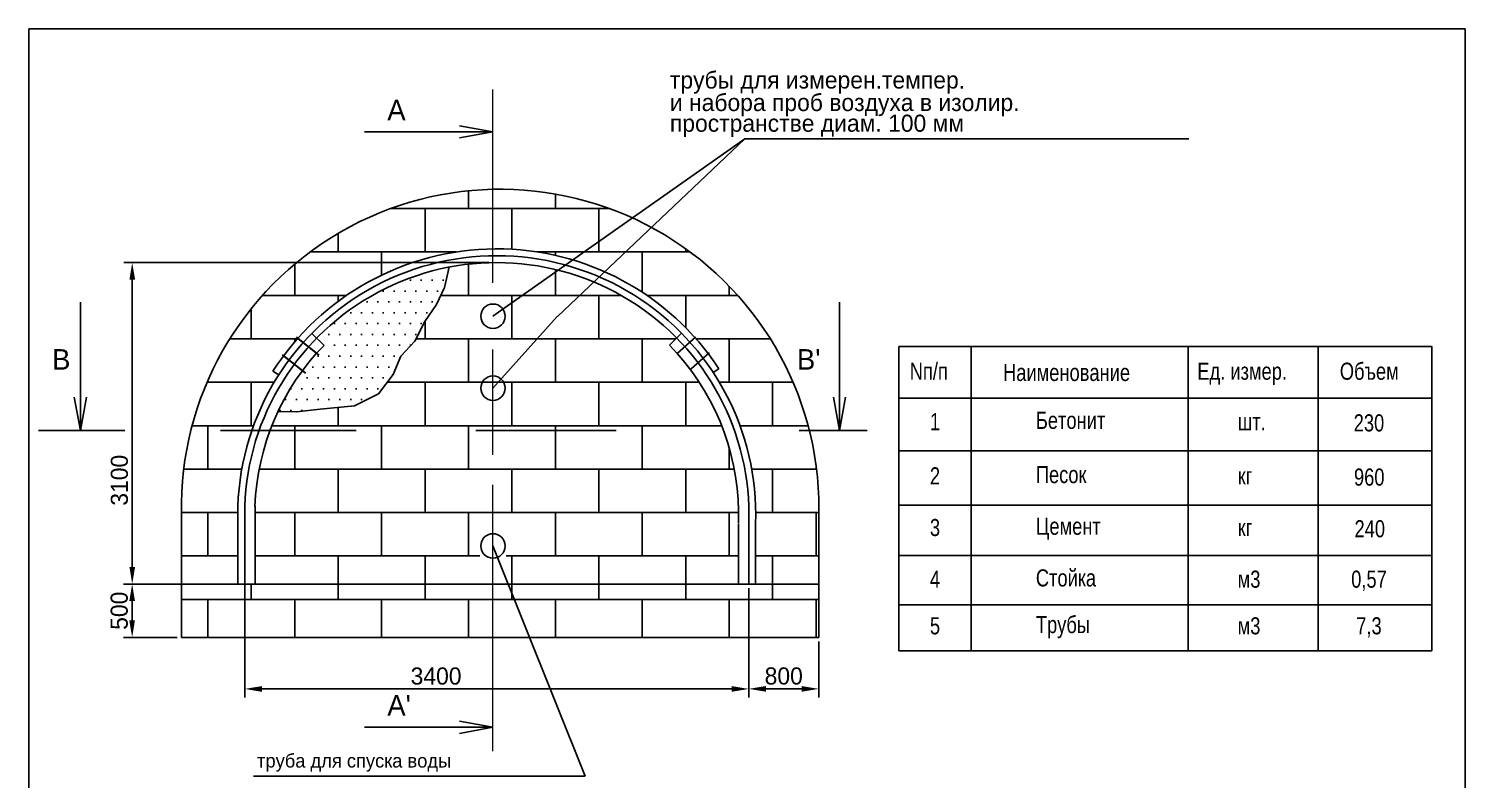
# Model space of a CAD drawing. Header units: millimetres. Extents: x 337 to 547, y -59 to 249.
# Drawn here: x 336.7 to 546.7, y 138.8 to 248.5 of the extents above; entities that cross this region are included whole.
import ezdxf

# ---------------------------------------------------------------- set-up
doc = ezdxf.new("R2010")
doc.units = ezdxf.units.MM
doc.dimstyles.new('ISO-25', dxfattribs={"dimtxt": 2.5, "dimasz": 2.5, "dimexe": 1.25, "dimexo": 0.625, "dimtad": 1, "dimtxsty": 'Standard', "dimcen": 2.5, "dimadec": 0, "dimazin": 0, "dimtfac": 1, "dimtmove": 0, "dimatfit": 3, "dimfxl": 0, "dimarcsym": 0})
pattern_1 = [(0, (-37.138, 0), (0, 6.35), []), (90, (-37.138, 0), (-12.7, 8e-16), [6.35, -6.35]), (90, (-30.788, 0), (-12.7, 8e-16), [-6.35, 6.35])]

# ---------------------------------------------------------------- blocks, each defined once
blk = doc.blocks.new('*D6')
at = {"color": 0, "lineweight": -2}
for p, q in [((368.31, 167.44), (368.31, 150.77)), ((441.99, 166.73), (441.99, 150.77)), ((439.49, 152.02), (370.81, 152.02))]:
    blk.add_line(p, q, dxfattribs=at)
at = {"color": 0}
for points in [[(370.81, 152.43), (370.81, 151.6), (368.31, 152.02)], [(439.49, 152.43), (439.49, 151.6), (441.99, 152.02)]]:
    blk.add_solid(points, dxfattribs=at)
at = {"layer": 'Defpoints', "color": 0}
for p in [(368.31, 168.07), (441.99, 167.36), (368.31, 152.02)]:
    blk.add_point(p, dxfattribs=at)
at = {"color": 0, "insert": (395.35, 153.89), "char_height": 2.5, "attachment_point": 5}
blk.add_mtext('  3400', dxfattribs=at)
blk = doc.blocks.new('*D7')
at = {"color": 0, "lineweight": -2}
for p, q in [((403.97, 214.35), (350.61, 214.35)), ((351.86, 211.85), (351.86, 169.86)), ((403.02, 167.36), (350.61, 167.36))]:
    blk.add_line(p, q, dxfattribs=at)
at = {"color": 0}
for points in [[(351.45, 211.85), (352.28, 211.85), (351.86, 214.35)], [(351.45, 169.86), (352.28, 169.86), (351.86, 167.36)]]:
    blk.add_solid(points, dxfattribs=at)
at = {"layer": 'Defpoints', "color": 0}
for p in [(404.59, 214.35), (351.86, 167.36), (403.64, 167.36)]:
    blk.add_point(p, dxfattribs=at)
at = {"color": 0, "insert": (349.99, 182.53), "char_height": 2.5, "attachment_point": 5, "rotation": 90}
blk.add_mtext('3100', dxfattribs=at)
blk = doc.blocks.new('*D14')
at = {"color": 0, "lineweight": -2}
for p, q in [((358.42, 167.36), (350.6, 167.36)), ((351.85, 162.05), (351.85, 164.86)), ((358.42, 159.55), (350.6, 159.55))]:
    blk.add_line(p, q, dxfattribs=at)
at = {"color": 0}
for points in [[(351.43, 164.86), (352.26, 164.86), (351.85, 167.36)], [(351.43, 162.05), (352.26, 162.05), (351.85, 159.55)]]:
    blk.add_solid(points, dxfattribs=at)
at = {"layer": 'Defpoints', "color": 0}
for p in [(351.85, 167.36), (359.04, 167.36), (359.04, 159.55)]:
    blk.add_point(p, dxfattribs=at)
at = {"color": 0, "insert": (349.97, 163.45), "char_height": 2.5, "attachment_point": 5, "rotation": 90}
blk.add_mtext('500', dxfattribs=at)
blk = doc.blocks.new('*D15')
at = {"color": 0, "lineweight": -2}
for p, q in [((441.99, 166.73), (441.99, 150.78)), ((452.21, 158.93), (452.21, 150.78)), ((444.49, 152.03), (449.71, 152.03))]:
    blk.add_line(p, q, dxfattribs=at)
at = {"color": 0}
for points in [[(444.49, 152.44), (444.49, 151.61), (441.99, 152.03)], [(449.71, 152.44), (449.71, 151.61), (452.21, 152.03)]]:
    blk.add_solid(points, dxfattribs=at)
at = {"layer": 'Defpoints', "color": 0}
for p in [(441.99, 167.36), (452.21, 159.55), (452.21, 152.03)]:
    blk.add_point(p, dxfattribs=at)
at = {"color": 0, "insert": (447.1, 153.9), "char_height": 2.5, "attachment_point": 5}
blk.add_mtext('800', dxfattribs=at)

msp = doc.modelspace()

# ---------------------------------------------------------------- hatches: boundary and pattern name
h = msp.add_hatch()
h.set_pattern_fill('BRICK', color=256, style=0)
h.set_pattern_definition(pattern_1)
h.paths.add_polyline_path([(359.042, 177.648), (359.042, 167.355), (367.308, 167.355), (367.308, 178.757, -0.1349998), (373.275, 197.929), (372.433, 198.469, -0.2517057), (404.592, 216.352), (404.592, 225.074, 0.4128612)])
h.paths.add_polyline_path([(437.625, 198.84), (436.789, 198.29, -0.1549431), (442.991, 176.23), (442.991, 167.355), (452.213, 167.355), (452.213, 180.217, 0.4098837), (404.592, 225.074), (404.592, 216.352, -0.2563067)])
h = msp.add_hatch()
h.set_pattern_fill('BRICK', color=256, style=0)
h.set_pattern_definition(pattern_1)
h.paths.add_polyline_path([(431.53, 201.043), (430.386, 202.282), (431.448, 203.325, 0.2510323), (398.207, 213.696), (397.493, 210.71), (396.338, 208.21), (394.61, 205.718), (393.158, 202.878), (391.115, 200.681), (390.015, 198.014), (387.839, 195.18), (384.329, 193.428), (379.316, 192.928), (375.891, 192.557), (373.156, 192.558, 0.1017331), (369.808, 178.714), (369.808, 167.355), (404.592, 167.355), (404.592, 170.48, -0.4142136), (402.204, 172.869, -1), (406.981, 172.869, -0.4142136), (404.592, 170.48), (404.592, 167.355), (440.491, 167.355), (440.491, 176.272, 0.1931803)])
h.paths.add_polyline_path([(402.204, 193.653, -0.4142136), (404.592, 196.042), (404.592, 204.123, -0.4142136), (402.204, 206.512, -1), (406.981, 206.512, -0.4142136), (404.592, 204.123), (404.592, 196.042, -0.4142136), (406.981, 193.653, -1)], flags=16)
h = msp.add_hatch()
h.set_pattern_fill('DOTS', color=256, style=0)
h.set_pattern_definition([(0, (-29.7458, 141.9309), (0.79375, 1.5875), [0, -1.5875])])
h.paths.add_polyline_path([(393.158, 202.878), (394.61, 205.718), (396.338, 208.21), (397.493, 210.71), (398.207, 213.696, 0.1526515), (378.824, 203.298), (379.896, 202.248, 0.0840321), (373.156, 192.558), (375.891, 192.557), (379.316, 192.928), (384.329, 193.428), (387.839, 195.18), (390.015, 198.014), (391.115, 200.681)])
h = msp.add_hatch()
h.set_pattern_fill('BRICK', color=256, style=0)
h.set_pattern_definition(pattern_1)
h.paths.add_polyline_path([(452.213, 159.551), (452.213, 167.355), (359.042, 167.355), (359.042, 159.551)])

# ---------------------------------------------------------------- linework, layer by layer
for p, q in [((336.73, 248.545), (546.73, 248.545)), ((336.73, 248.545), (336.73, -59.354)), ((546.73, 248.545), (546.73, -59.354)), ((385.827, 233.464), (404.592, 233.464)), ((404.592, 233.464), (399.717, 234.358)), ((404.592, 233.464), (399.717, 232.57)), ((404.592, 206.512), (441.432, 232.441)), ((414.042, 206.47), (441.432, 232.441)), ((441.432, 232.441), (506.314, 232.441)), ((398.207, 213.696), (397.493, 210.71)), ((397.493, 210.71), (396.338, 208.21)), ((344.289, 208.586), (344.289, 189.821)), ((396.338, 208.21), (394.61, 205.718)), ((455.256, 208.586), (455.256, 189.821)), ((413.978, 206.47), (404.592, 195.997)), ((378.11, 203.998), (379.896, 202.248)), ((394.61, 205.718), (393.158, 202.878)), ((430.386, 202.282), (432.161, 204.025)), ((393.158, 202.878), (391.115, 200.681)), ((431.53, 201.043), (430.386, 202.282)), ((474.509, 202.106), (474.509, 157.592)), ((506.223, 202.106), (506.223, 157.592)), ((525.214, 202.106), (525.214, 157.592)), ((391.115, 200.681), (390.015, 198.014)), ((372.433, 198.469), (373.275, 197.929)), ((390.015, 198.014), (387.839, 195.18)), ((437.625, 198.84), (436.789, 198.29)), ((344.289, 189.821), (343.395, 194.697)), ((344.289, 189.821), (345.183, 194.697)), ((384.329, 193.428), (379.316, 192.928)), ((387.839, 195.18), (384.329, 193.428)), ((455.256, 189.821), (454.362, 194.697)), ((455.256, 189.821), (456.15, 194.697)), ((463.94, 194.551), (541.827, 194.551)), ((375.891, 192.557), (373.156, 192.558)), ((379.316, 192.928), (375.891, 192.557)), ((338.176, 189.821), (350.791, 189.821)), ((364.74, 189.821), (384.591, 189.821)), ((402.095, 189.821), (422.61, 189.821)), ((449.337, 189.821), (459.304, 189.821)), ((463.94, 186.813), (541.827, 186.813)), ((359.042, 159.551), (359.042, 178.757)), ((367.308, 167.355), (367.308, 178.757)), ((368.308, 167.355), (368.308, 178.757)), ((369.808, 167.355), (369.808, 178.757)), ((452.213, 180.217), (452.213, 159.551)), ((463.94, 178.891), (541.827, 178.891)), ((440.491, 167.355), (440.491, 176.23)), ((441.991, 167.355), (441.991, 176.23)), ((442.991, 167.355), (442.991, 176.23)), ((404.592, 172.925), (418.08, 139.246)), ((463.94, 171.521), (541.827, 171.521)), ((357.308, 167.355), (452.213, 167.355)), ((359.042, 167.355), (359.042, 159.551)), ((452.213, 167.355), (359.042, 167.355)), ((452.213, 159.551), (452.213, 167.355)), ((463.94, 164.336), (541.827, 164.336)), ((359.042, 159.551), (452.213, 159.551)), ((404.592, 146.415), (399.717, 147.309)), ((385.827, 146.415), (404.592, 146.415)), ((404.592, 146.415), (399.717, 145.521)), ((418.08, 139.246), (369.6, 139.246))]:
    msp.add_line(p, q)
at = {"lineweight": 5}
for p, q in [((404.592, 211.413), (404.592, 239.668)), ((404.592, 186.263), (404.592, 201.627)), ((404.592, 142.921), (404.592, 181.871))]:
    msp.add_line(p, q, dxfattribs=at)
at = {"lineweight": 30}
for p, q in [((375.819, 203.444), (379.133, 200.797)), ((434.214, 203.455), (431.481, 201)), ((373.777, 200.874), (377.17, 198.164)), ((436.203, 201.172), (433.524, 198.765))]:
    msp.add_line(p, q, dxfattribs=at)
msp.add_lwpolyline([(463.94, 202.106), (541.827, 202.106), (541.827, 157.592), (463.94, 157.592)], close=True)
for centre in [(404.592, 206.512), (404.592, 195.997), (404.592, 172.925)]:
    msp.add_circle(centre, 1.783)
for centre, radius, start, end in [((405.64, 178.48), 46.605, 357.86365, 181.02337), ((405.149, 177.493), 38.863, 33.3178, 147.33387), ((405.149, 177.493), 37.863, 358.08761, 178.08761), ((405.149, 177.493), 36.863, 358.08761, 178.08761), ((405.149, 177.493), 35.363, 135.57199, 178.08761), ((405.149, 177.493), 35.363, 358.08761, 41.7561)]:
    msp.add_arc(centre, radius, start, end)

# ---------------------------------------------------------------- texts
for s, height, p in [('трубы для измерен.темпер.', 2.5, (430.461, 239.799)), ('А', 3, (389.15, 235.16)), ('и набора проб воздуха в изолир.', 2.5, (430.461, 236.509)), ('пространстве диам. 100 мм', 2.5, (430.461, 233.482)), ('B', 3, (340.15, 198.699)), ("B'", 3, (449.033, 198.699)), ("А'", 3, (389.15, 148.111)), ('труба для спуска воды', 2, (370.113, 140.525))]:
    msp.add_text(s, height=height).set_placement(p)
at = {"width": 0.8}
for s, p in [('Nп/п', (465.519, 197.223)), ('Наименование', (479.163, 197.038)), ('Ед. измер.', (507.558, 197.223)), ('Объем', (528.393, 197.223)), ('1', (468.469, 189.851)), ('Бетонит', (483.957, 190.036)), ('шт.', (513.458, 189.851)), ('230', (530.421, 189.667)), ('2', (468.469, 181.927)), ('Песок', (483.957, 182.111)), ('кг', (513.458, 181.927)), ('960', (530.461, 181.743)), ('3', (468.469, 174.371)), ('Цемент', (483.957, 174.556)), ('240', (530.537, 174.187)), ('кг', (513.458, 174.371)), ('4', (468.469, 166.816)), ('Стойка', (483.957, 167)), ('м3', (513.458, 166.816)), ('0,57', (530.053, 166.816)), ('5', (468.469, 159.997)), ('Трубы', (483.957, 160.182)), ('м3', (513.458, 159.997)), ('7,3', (530.79, 159.997))]:
    msp.add_text(s, height=2.5, dxfattribs=at).set_placement(p)

# ---------------------------------------------------------------- dimensions: what is measured, and where the dimension line sits
dim = msp.add_linear_dim(base=(351.863, 167.355), p1=(404.592, 214.352), p2=(403.642, 167.355), angle=90, text='3100', dimstyle='ISO-25')
dim.commit()
dim.dimension.update_dxf_attribs({"geometry": '*D7', "text_midpoint": (351.863, 182.526), "dimtype": 160})
dim = msp.add_linear_dim(base=(368.308, 152.018), p1=(441.991, 167.355), p2=(368.308, 168.066), text='  3400', dimstyle='ISO-25')
dim.commit()
dim.dimension.update_dxf_attribs({"geometry": '*D6', "text_midpoint": (395.35, 152.018), "dimtype": 160})
dim = msp.add_linear_dim(base=(351.846, 167.355), p1=(359.042, 159.551), p2=(359.042, 167.355), angle=270, text='500', dimstyle='ISO-25')
dim.commit()
dim.dimension.update_dxf_attribs({"geometry": '*D14', "text_midpoint": (349.971, 163.453)})
dim = msp.add_linear_dim(base=(452.213, 152.028), p1=(441.991, 167.355), p2=(452.213, 159.551), text='800', dimstyle='ISO-25', override={"dimjust": 0, "dimtoh": 1})
dim.commit()
dim.dimension.update_dxf_attribs({"geometry": '*D15', "text_midpoint": (447.102, 153.903)})

doc.saveas('drawing.dxf')
